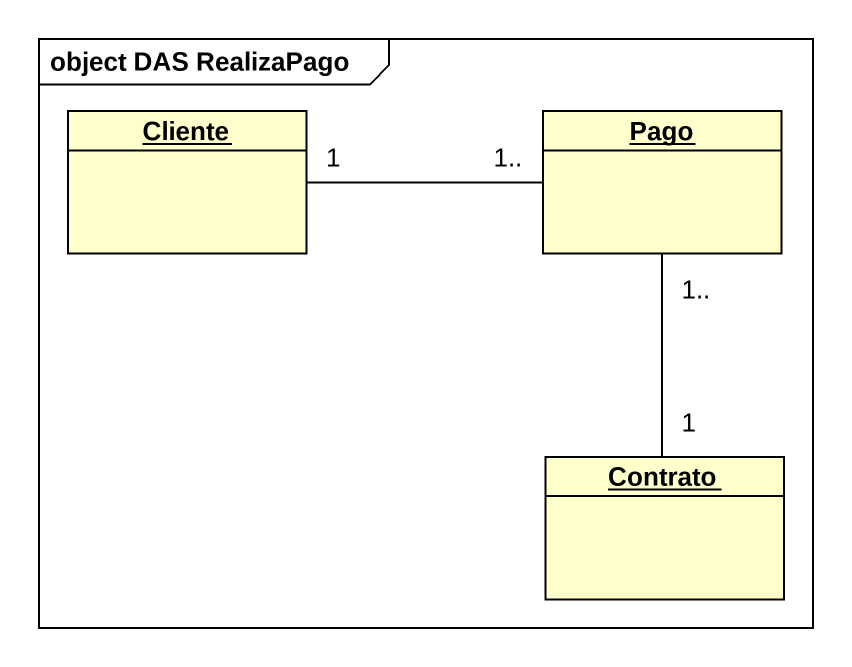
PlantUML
@startuml
mainframe object DAS RealizaPago
hide circle
hide empty members
object Cliente
object Pago
object Contrato
Cliente "1" -right- "1.." Pago
Contrato "1" -up- "1.." Pago
@enduml
